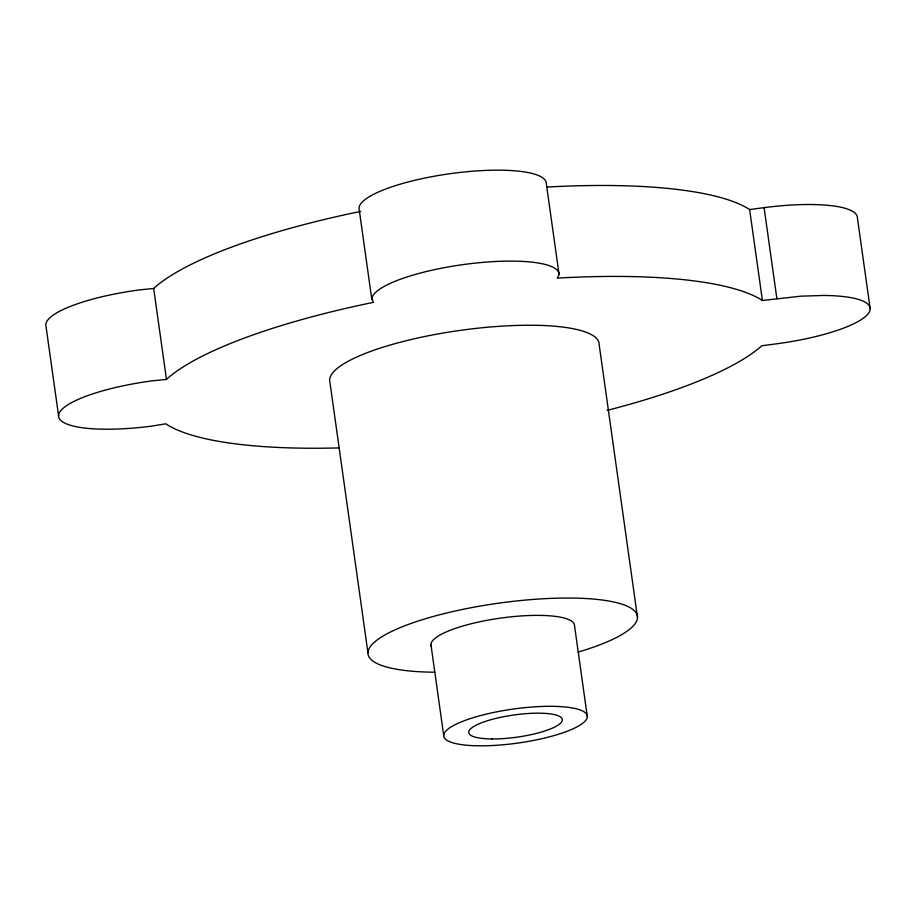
<?xml version="1.0" encoding="UTF-8"?>
<svg xmlns="http://www.w3.org/2000/svg" width="916" height="916" viewBox="0 0 916 916"><rect width="100%" height="100%" fill="white"/><g stroke="black" fill="none" stroke-linecap="round" stroke-linejoin="round"><path stroke-width="1.37" d="M360.801 211.401L356.152 212.34A315.058 74.62 -8 0 0 155.056 287.177L153.682 288.483L139.77 289.868A94.52 22.385 -8 0 0 45.8 324.837L58.578 415.772A94.52 22.385 -8 0 1 152.548 380.804L166.472 379.419L167.834 378.113A315.058 74.62 -8 0 1 368.93 303.276L373.579 302.337L371.793 299.211L359.015 208.276A94.52 22.385 -8 0 1 452.985 173.307A94.52 22.385 -8 0 1 546.314 183.612L559.092 274.548L557.214 278.155L561.851 277.869A315.058 74.62 -8 0 1 761.597 299.921L762.41 300.494L801.099 296.166L823.644 295.456A94.52 22.385 -8 0 1 866.925 315.161A94.52 22.385 -8 0 1 776.23 343.855L761.78 345.756L760.944 346.546A315.058 74.62 -8 0 1 607.182 410.379M546.749 187.082L549.073 186.933A315.058 74.62 -8 0 1 748.819 208.985L749.632 209.558L764.093 207.646A94.52 22.385 -8 0 1 857.422 217.951L870.2 308.887M764.093 207.646L776.871 298.582M749.632 209.558L762.41 300.494M637.502 617.384L599.156 344.576A136.015 32.209 -8 0 0 464.847 329.76A136.015 32.209 -8 0 0 329.623 380.083L367.957 652.879M587.305 716.61A72.467 17.164 -8 0 0 479.824 715.762A72.467 17.164 -8 0 0 479.4 745.819A72.467 17.164 -8 0 0 587.305 716.61L574.527 625.674A72.467 17.164 -8 0 0 498.281 618.437A72.467 17.164 -8 0 0 431.516 646.776M430.932 644.589L443.71 735.525M153.682 288.483L166.472 379.419M338.76 447.913A315.058 74.62 -8 0 1 167.181 424.738L165.842 423.799L151.907 426.077A94.52 22.385 -8 0 1 58.578 415.772M371.793 299.211A94.52 22.385 -8 0 1 465.763 264.243A94.52 22.385 -8 0 1 559.092 274.548M434.951 672.218A136.015 32.209 -8 0 1 397.659 628.697A136.015 32.209 -8 0 1 601.846 599.969A136.015 32.209 -8 0 1 578.236 652.055M491.961 738.949A47.254 11.198 -8 0 0 562.332 719.896A47.254 11.198 -8 0 0 492.236 719.346A47.254 11.198 -8 0 0 491.961 738.949"/></g></svg>
